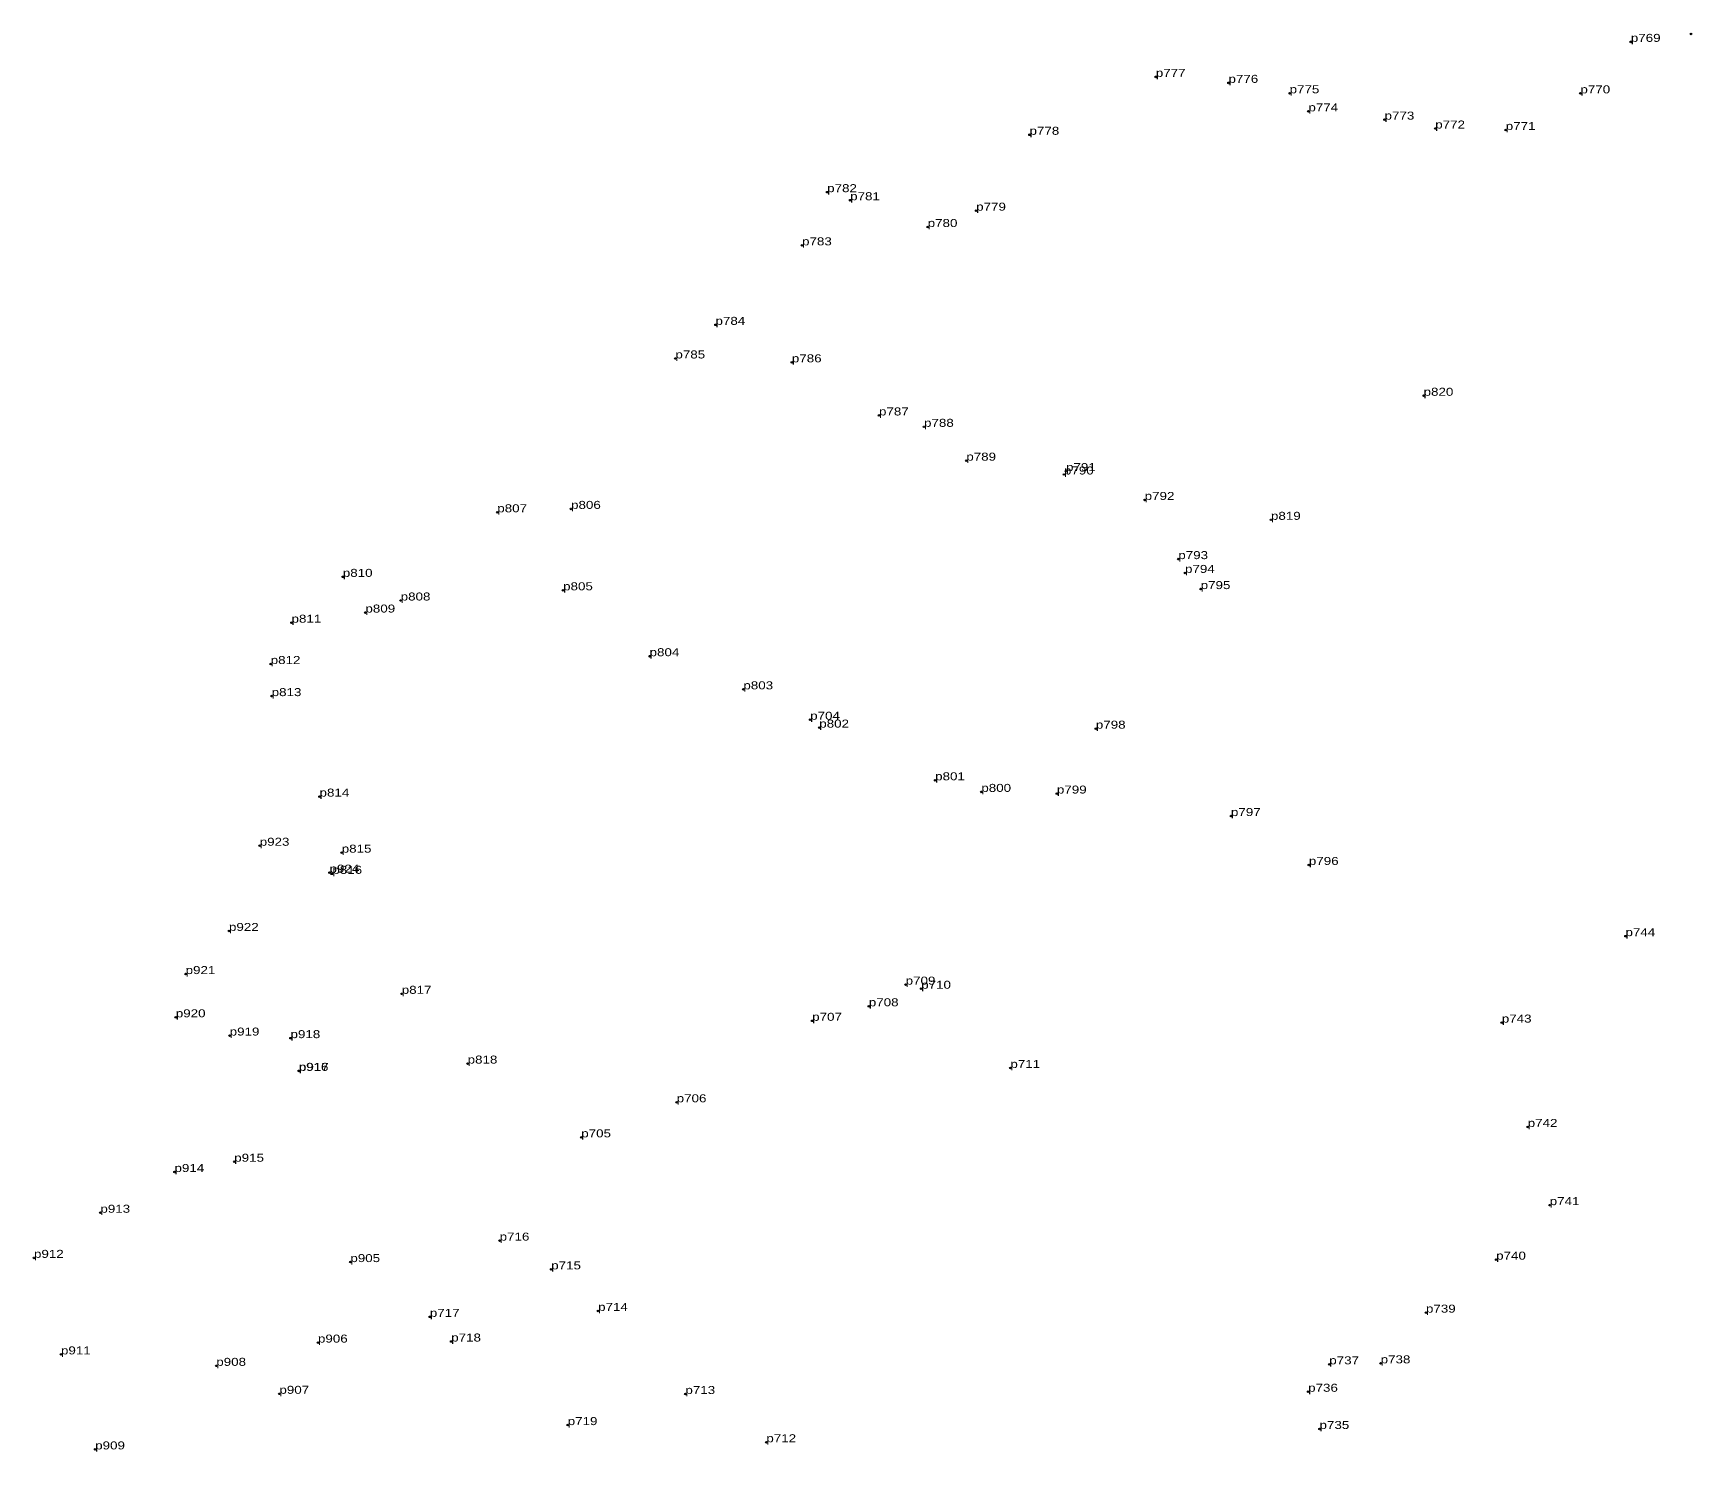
# Model space of a CAD drawing. Header units: metres. Extents: x 543607 to 546308, y 1834524 to 1839461.
# Drawn here: x 544818.9 to 545192, y 1834950.1 to 1835269.3 of the extents above; entities that cross this region are included whole.
import ezdxf

# ---------------------------------------------------------------- set-up
doc = ezdxf.new("R2010")
doc.units = ezdxf.units.M
doc.header["$LTSCALE"] = 0.72
doc.header["$PDMODE"] = 32
doc.header["$PDSIZE"] = 0.36
doc.layers.add('12', color=7, linetype='Continuous')
doc.layers.add('7', color=7, linetype='Continuous')

msp = doc.modelspace()

# ---------------------------------------------------------------- linework, layer by layer
at = {"layer": '7'}
for p in [(545191.8, 1835269.1), (545178.26, 1835267.32), (545071.4, 1835259.45), (545087.75, 1835258.1), (545101.5, 1835255.76), (545166.92, 1835255.74), (545105.73, 1835251.69), (545122.86, 1835249.83), (545134.26, 1835247.83), (545150.12, 1835247.49), (545042.99, 1835246.42), (544997.47, 1835233.51), (545002.64, 1835231.7), (545030.99, 1835229.35), (545020.08, 1835225.67), (544991.82, 1835221.55), (544972.35, 1835203.66), (544963.33, 1835196.1), (544989.53, 1835195.23), (545131.64, 1835187.71), (545009.13, 1835183.28), (545019.26, 1835180.72), (545028.77, 1835173.11), (545050.74, 1835170), (545051.2, 1835170.76), (544923.26, 1835161.5), (544939.86, 1835162.26), (545068.89, 1835164.27), (545097.3, 1835159.8), (545076.46, 1835150.96), (544888.51, 1835146.97), (545077.97, 1835147.86), (544938.07, 1835143.95), (545081.49, 1835144.22), (544893.6, 1835138.94), (544901.53, 1835141.65), (544876.98, 1835136.66), (544872.29, 1835127.36), (544957.52, 1835129.12), (544872.51, 1835120.14), (544978.62, 1835121.67), (544993.65, 1835114.83), (544995.69, 1835113.06), (545057.91, 1835112.82), (545021.76, 1835101.21), (544883.28, 1835097.54), (545032.15, 1835098.6), (545049.15, 1835098.22), (545088.3, 1835093.16), (544869.82, 1835086.48), (544888.27, 1835084.93), (544885.53, 1835080.43), (544886.16, 1835080.16), (545105.83, 1835082.16), (544862.9, 1835067.31), (545177.06, 1835066.14), (544853.15, 1835057.61), (544901.77, 1835053.17), (545015.13, 1835055.24), (545018.62, 1835054.31), (545006.84, 1835050.37), (544850.94, 1835047.89), (544994.1, 1835047.1), (545149.23, 1835046.7), (544863.06, 1835043.78), (544876.75, 1835043.2), (544878.58, 1835035.84), (544878.65, 1835035.83), (544916.59, 1835037.48), (545038.69, 1835036.49), (544963.62, 1835028.77), (545155.06, 1835023.22), (544942.15, 1835020.88), (544864.09, 1835015.4), (544850.65, 1835013.09), (545160.01, 1835005.63), (544833.98, 1835003.92), (544923.79, 1834997.65), (544819.04, 1834993.77), (544890.21, 1834992.82), (545147.96, 1834993.37), (544935.39, 1834991.18), (544945.94, 1834981.83), (544908.09, 1834980.5), (545132.17, 1834981.45), (544882.92, 1834974.71), (544912.9, 1834974.95), (544825.11, 1834972.05), (544860.05, 1834969.48), (545110.42, 1834969.82), (545121.98, 1834970.04), (544874.25, 1834963.19), (544965.58, 1834963.14), (545105.67, 1834963.65), (544939.1, 1834956.15), (544983.79, 1834952.29), (545108.23, 1834955.28), (544832.81, 1834950.68)]:
    msp.add_point(p, dxfattribs=at)

# ---------------------------------------------------------------- texts
at = {"layer": '12', "width": 1.25}
for s, p in [('p769', (545178.26, 1835267.32)), ('p777', (545071.4, 1835259.45)), ('p776', (545087.75, 1835258.1)), ('p775', (545101.5, 1835255.76)), ('p770', (545166.92, 1835255.74)), ('p774', (545105.73, 1835251.69)), ('p773', (545122.86, 1835249.83)), ('p778', (545042.99, 1835246.42)), ('p772', (545134.26, 1835247.83)), ('p771', (545150.12, 1835247.49)), ('p782', (544997.47, 1835233.51)), ('p781', (545002.64, 1835231.7)), ('p779', (545030.99, 1835229.35)), ('p780', (545020.08, 1835225.67)), ('p783', (544991.82, 1835221.55)), ('p784', (544972.35, 1835203.66)), ('p785', (544963.33, 1835196.1)), ('p786', (544989.53, 1835195.23)), ('p820', (545131.64, 1835187.71)), ('p787', (545009.13, 1835183.28)), ('p788', (545019.26, 1835180.72)), ('p789', (545028.77, 1835173.11)), ('p791', (545051.2, 1835170.76)), ('p790', (545050.74, 1835170)), ('p792', (545068.89, 1835164.27)), ('p807', (544923.26, 1835161.5)), ('p806', (544939.86, 1835162.26)), ('p819', (545097.3, 1835159.8)), ('p793', (545076.46, 1835150.96)), ('p794', (545077.97, 1835147.86)), ('p810', (544888.51, 1835146.97)), ('p795', (545081.49, 1835144.22)), ('p808', (544901.53, 1835141.65)), ('p805', (544938.07, 1835143.95)), ('p811', (544876.98, 1835136.66)), ('p809', (544893.6, 1835138.94)), ('p812', (544872.29, 1835127.36)), ('p804', (544957.52, 1835129.12)), ('p813', (544872.51, 1835120.14)), ('p803', (544978.62, 1835121.67)), ('p704', (544993.65, 1835114.83)), ('p802', (544995.69, 1835113.06)), ('p798', (545057.91, 1835112.82)), ('p801', (545021.76, 1835101.21)), ('p814', (544883.28, 1835097.54)), ('p800', (545032.15, 1835098.6)), ('p799', (545049.15, 1835098.22)), ('p797', (545088.3, 1835093.16)), ('p923', (544869.82, 1835086.48)), ('p815', (544888.27, 1835084.93)), ('p796', (545105.83, 1835082.16)), ('p924', (544885.53, 1835080.43)), ('p816', (544886.16, 1835080.16)), ('p922', (544862.9, 1835067.31)), ('p744', (545177.06, 1835066.14)), ('p921', (544853.15, 1835057.61)), ('p709', (545015.13, 1835055.24)), ('p817', (544901.77, 1835053.17)), ('p710', (545018.62, 1835054.31)), ('p920', (544850.94, 1835047.89)), ('p708', (545006.84, 1835050.37)), ('p919', (544863.06, 1835043.78)), ('p707', (544994.1, 1835047.1)), ('p743', (545149.23, 1835046.7)), ('p918', (544876.75, 1835043.2)), ('p818', (544916.59, 1835037.48)), ('p711', (545038.69, 1835036.49)), ('p916', (544878.58, 1835035.84)), ('p917', (544878.65, 1835035.83)), ('p706', (544963.62, 1835028.77)), ('p742', (545155.06, 1835023.22)), ('p705', (544942.15, 1835020.88)), ('p915', (544864.09, 1835015.4)), ('p914', (544850.65, 1835013.09)), ('p913', (544833.98, 1835003.92)), ('p741', (545160.01, 1835005.63)), ('p716', (544923.79, 1834997.65)), ('p912', (544819.04, 1834993.77)), ('p905', (544890.21, 1834992.82)), ('p715', (544935.39, 1834991.18)), ('p740', (545147.96, 1834993.37)), ('p717', (544908.09, 1834980.5)), ('p714', (544945.94, 1834981.83)), ('p739', (545132.17, 1834981.45)), ('p906', (544882.92, 1834974.71)), ('p718', (544912.9, 1834974.95)), ('p911', (544825.11, 1834972.05)), ('p908', (544860.05, 1834969.48)), ('p737', (545110.42, 1834969.82)), ('p738', (545121.98, 1834970.04)), ('p907', (544874.25, 1834963.19)), ('p713', (544965.58, 1834963.14)), ('p736', (545105.67, 1834963.65)), ('p719', (544939.1, 1834956.15)), ('p735', (545108.23, 1834955.28)), ('p909', (544832.81, 1834950.68)), ('p712', (544983.79, 1834952.29))]:
    msp.add_text(s, height=1.8, dxfattribs=at).set_placement(p)

doc.saveas('drawing.dxf')
